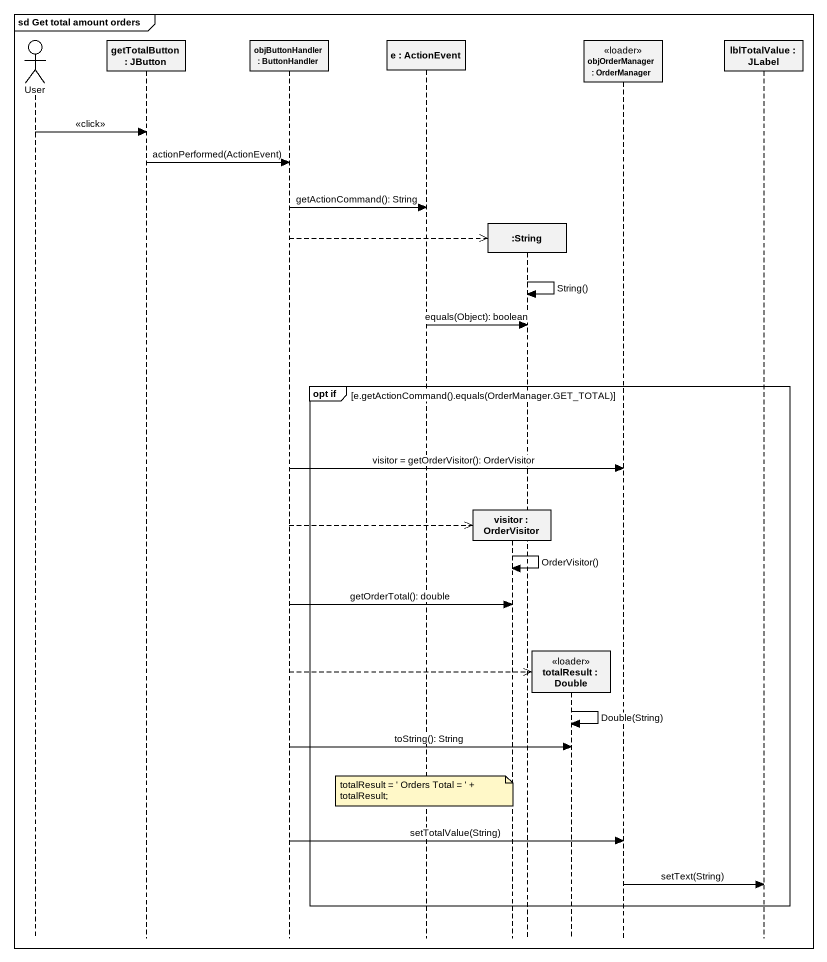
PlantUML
@startuml
mainframe sd Get total amount orders
hide footbox
actor User
participant "getTotalButton : JButton" as getTotalButton
participant "objButtonHandler : ButtonHandler" as objButtonHandler
participant "e : ActionEvent" as e
participant "visitor : OrderVisitor" as visitor
participant ":String" as String
participant "totalResult : Double" as totalResult <<loader>>
participant "objOrderManager : OrderManager" as objOrderManager <<loader>>
participant "lblTotalValue : JLabel" as lblTotalValue

User -> getTotalButton : <<click>>
getTotalButton -> objButtonHandler : actionPerformed(ActionEvent)
objButtonHandler -> e : getActionCommand(): String
objButtonHandler -->> String **
String -> String : String()
e -> String : equals(Object): boolean
group opt if [e.getActionCommand().equals(OrderManager.GET_TOTAL)]
  objButtonHandler -> objOrderManager : visitor = getOrderVisitor(): OrderVisitor
  objButtonHandler -->> visitor **
  visitor -> visitor : OrderVisitor()
  objButtonHandler -> visitor : getOrderTotal(): double
  objButtonHandler -->> totalResult **
  totalResult -> totalResult : Double(String)
  objButtonHandler -> totalResult : toString(): String
  note over e : totalResult = ' Orders Total = ' + totalResult;
  objButtonHandler -> objOrderManager : setTotalValue(String)
  objOrderManager -> lblTotalValue : setText(String)
end
@enduml
